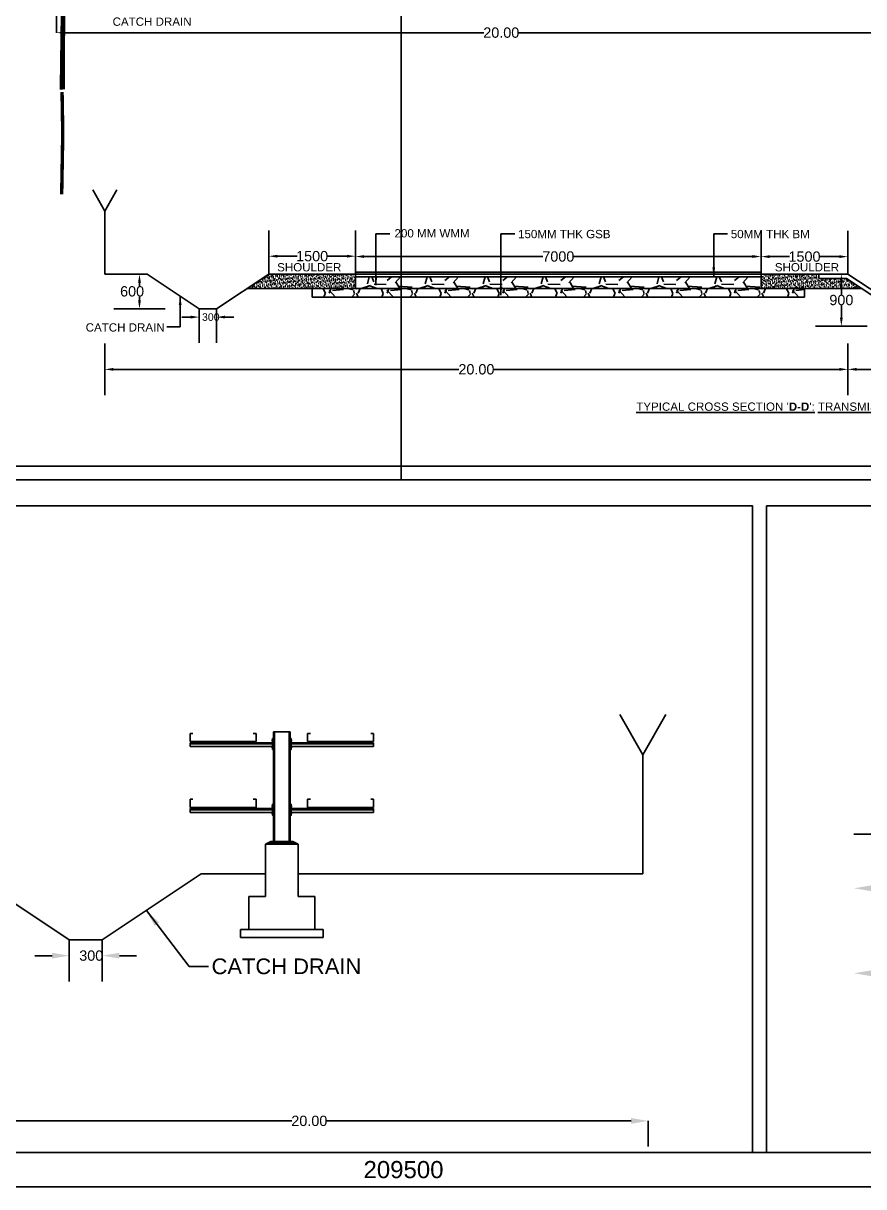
# Model space of a CAD drawing. Header units: metres. Extents: x 201400 to 215600, y 173235 to 1738400.
# Drawn here: x 208399 to 210847, y 1728400 to 1731791 of the extents above; entities that cross this region are included whole.
import ezdxf

# ---------------------------------------------------------------- set-up
doc = ezdxf.new("R2010")
doc.units = ezdxf.units.M
doc.header["$PDMODE"] = 1
doc.header["$PDSIZE"] = -10
doc.layers.add('BUND', color=7, linetype='Continuous', true_color=0x3dcfff)
for name, color, linetype in [('GRID LINES', 250, 'Continuous'), ('GRID TEXT', 244, 'Continuous'), ('name power lines', 1, 'Continuous'), ('Names', 1, 'Continuous'), ('SINGLE CELL CULVERT', 7, 'Continuous')]:
    doc.layers.add(name, color=color, linetype=linetype)
doc.styles.get("Standard").update_dxf_attribs({"font": 'arial.ttf', "height": 50})
doc.dimstyles.get("Standard").update_dxf_attribs({"dimtxt": 50, "dimasz": 0.18, "dimexe": 0.18, "dimexo": 0.0625, "dimgap": 0.09, "dimtad": 0, "dimtih": 1, "dimtoh": 1, "dimdec": 4, "dimzin": 0, "dimdsep": 46, "dimtxsty": 'Standard', "dimcen": 0.09, "dimadec": 0, "dimazin": 0, "dimtfac": 1, "dimtdec": 4, "dimtofl": 0, "dimtmove": 0, "dimatfit": 3, "dimfxl": 1, "dimtolj": 1, "dimtzin": 0, "dimarcsym": 0})
pattern_1 = [(37.5, (-132127.364, -603372.6767), (-0.270005281, 8.25884838), [0, -6.5151, 0, -7.286625, 0, -6.96515625]), (7.5, (-132127.364, -603372.677), (7.585705403, 12.09642357), [0, -3.514725, 0, -5.8721625, 0, -2.25028125]), (327.5, (-132132.636, -603372.677), (13.347996248, 0.024252491), [0, -2.143125, 0, -7.71525, 0, -10.0726875]), (317.5, (-132132.636, -603372.677), (12.885015135, 3.76193233), [0, -1.0715625, 0, -5.057775, 0, -5.7864375])]

# ---------------------------------------------------------------- blocks, each defined once
blk = doc.blocks.new('*D87')
at = {"layer": 'Defpoints', "color": 0, "linetype": 'Continuous', "ltscale": 50, "transparency": 16777216}
for p in [(210819.1, 1729427.5), (212581.6, 1729427.5), (210819.1, 1729022)]:
    blk.add_point(p, dxfattribs=at)
at = {"layer": 'name power lines', "color": 7, "linetype": 'Continuous', "lineweight": -2, "ltscale": 50, "transparency": 16777216}
blk.add_line((212531.6, 1729022), (210869.1, 1729022), dxfattribs=at)
at = {"layer": 'name power lines', "color": 7, "linetype": 'Continuous', "ltscale": 50, "transparency": 16777216}
for points in [[(210869.1, 1729030.4), (210869.1, 1729013.7), (210819.1, 1729022)], [(212531.6, 1729030.4), (212531.6, 1729013.7), (212581.6, 1729022)]]:
    blk.add_solid(points, dxfattribs=at)
at = {"layer": 'name power lines', "color": 0, "linetype": 'Continuous', "ltscale": 50, "transparency": 16777216, "insert": (211674.9, 1728957.7), "char_height": 50, "attachment_point": 5}
blk.add_mtext('\\A1;60000', dxfattribs=at)
blk = doc.blocks.new('*D88')
at = {"layer": 'Defpoints', "color": 0, "linetype": 'Continuous', "ltscale": 50, "transparency": 16777216}
for p in [(210819.1, 1729427.5), (212581.6, 1729427.5), (212581.6, 1729269.8)]:
    blk.add_point(p, dxfattribs=at)
at = {"layer": 'name power lines', "color": 7, "linetype": 'Continuous', "lineweight": -2, "ltscale": 50, "transparency": 16777216}
blk.add_line((210869.1, 1729269.8), (212531.6, 1729269.8), dxfattribs=at)
at = {"layer": 'name power lines', "color": 7, "linetype": 'Continuous', "ltscale": 50, "transparency": 16777216}
for points in [[(210869.1, 1729278.2), (210869.1, 1729261.5), (210819.1, 1729269.8)], [(212531.6, 1729278.2), (212531.6, 1729261.5), (212581.6, 1729269.8)]]:
    blk.add_solid(points, dxfattribs=at)
at = {"layer": 'name power lines', "color": 0, "linetype": 'Continuous', "ltscale": 50, "transparency": 16777216, "insert": (211676.2, 1729223.5), "char_height": 50, "attachment_point": 5}
blk.add_mtext('\\A1;35000', dxfattribs=at)
blk = doc.blocks.new('*D90')
at = {"layer": 'Defpoints', "color": 0, "linetype": 'Continuous', "ltscale": 50, "transparency": 16777216}
for p in [(210819.1, 1729427.5), (212581.6, 1729427.5), (210819.1, 1729022)]:
    blk.add_point(p, dxfattribs=at)
at = {"layer": 'name power lines', "color": 7, "linetype": 'Continuous', "lineweight": -2, "ltscale": 50, "transparency": 16777216}
blk.add_line((212531.6, 1729022), (210869.1, 1729022), dxfattribs=at)
at = {"layer": 'name power lines', "color": 7, "linetype": 'Continuous', "ltscale": 50, "transparency": 16777216}
for points in [[(210869.1, 1729030.4), (210869.1, 1729013.7), (210819.1, 1729022)], [(212531.6, 1729030.4), (212531.6, 1729013.7), (212581.6, 1729022)]]:
    blk.add_solid(points, dxfattribs=at)
at = {"layer": 'name power lines', "color": 0, "linetype": 'Continuous', "ltscale": 50, "transparency": 16777216, "insert": (211674.9, 1728957.7), "char_height": 50, "attachment_point": 5}
blk.add_mtext('\\A1;60000', dxfattribs=at)
blk = doc.blocks.new('*D91')
at = {"layer": 'Defpoints', "color": 0, "linetype": 'Continuous', "ltscale": 50, "transparency": 16777216}
for p in [(210819.1, 1729427.5), (212581.6, 1729427.5), (212581.6, 1729269.8)]:
    blk.add_point(p, dxfattribs=at)
at = {"layer": 'name power lines', "color": 7, "linetype": 'Continuous', "lineweight": -2, "ltscale": 50, "transparency": 16777216}
blk.add_line((210869.1, 1729269.8), (212531.6, 1729269.8), dxfattribs=at)
at = {"layer": 'name power lines', "color": 7, "linetype": 'Continuous', "ltscale": 50, "transparency": 16777216}
for points in [[(210869.1, 1729278.2), (210869.1, 1729261.5), (210819.1, 1729269.8)], [(212531.6, 1729278.2), (212531.6, 1729261.5), (212581.6, 1729269.8)]]:
    blk.add_solid(points, dxfattribs=at)
at = {"layer": 'name power lines', "color": 0, "linetype": 'Continuous', "ltscale": 50, "transparency": 16777216, "insert": (211676.2, 1729223.5), "char_height": 50, "attachment_point": 5}
blk.add_mtext('\\A1;35000', dxfattribs=at)
blk = doc.blocks.new('*D98')
at = {"layer": 'Defpoints', "color": 0, "linetype": 'Continuous', "ltscale": 50, "transparency": 16777216}
for p in [(208245, 1729311.5), (208203.3, 1729119.5), (208533, 1729119.5)]:
    blk.add_point(p, dxfattribs=at)
at = {"layer": 'name power lines', "color": 0, "linetype": 'Continuous', "lineweight": -2, "ltscale": 50, "transparency": 16777216}
for p, q in [((208245, 1729311.5), (208128.3, 1729311.5)), ((208278.3, 1729119.5), (208128.3, 1729119.5))]:
    blk.add_line(p, q, dxfattribs=at)
at = {"layer": 'name power lines', "color": 7, "linetype": 'Continuous', "lineweight": -2, "ltscale": 50, "transparency": 16777216}
for p, q in [((208203.3, 1729261.5), (208203.3, 1729230.9)), ((208203.3, 1729169.5), (208203.3, 1729200.1))]:
    blk.add_line(p, q, dxfattribs=at)
at = {"layer": 'name power lines', "color": 7, "linetype": 'Continuous', "ltscale": 50, "transparency": 16777216}
for points in [[(208194.9, 1729261.5), (208211.6, 1729261.5), (208203.3, 1729311.5)], [(208194.9, 1729169.5), (208211.6, 1729169.5), (208203.3, 1729119.5)]]:
    blk.add_solid(points, dxfattribs=at)
at = {"layer": 'name power lines', "color": 0, "linetype": 'Continuous', "ltscale": 50, "transparency": 16777216, "insert": (208203.3, 1729215.5), "char_height": 50, "attachment_point": 5}
blk.add_mtext('\\A1;{\\H0.6x;600}', dxfattribs=at)
blk = doc.blocks.new('*D99')
at = {"layer": 'Defpoints', "color": 0, "linetype": 'Continuous', "ltscale": 50, "transparency": 16777216}
for p in [(208533, 1729119.5), (208629, 1729119.5), (208629, 1729073.4)]:
    blk.add_point(p, dxfattribs=at)
at = {"layer": 'name power lines', "color": 0, "linetype": 'Continuous', "lineweight": -2, "ltscale": 50, "transparency": 16777216}
for p, q in [((208533, 1729119.5), (208533, 1728998.4)), ((208629, 1729119.5), (208629, 1728998.4))]:
    blk.add_line(p, q, dxfattribs=at)
at = {"layer": 'name power lines', "color": 7, "linetype": 'Continuous', "lineweight": -2, "ltscale": 50, "transparency": 16777216}
for p, q in [((208483, 1729073.4), (208433, 1729073.4)), ((208679, 1729073.4), (208729, 1729073.4))]:
    blk.add_line(p, q, dxfattribs=at)
at = {"layer": 'name power lines', "color": 7, "linetype": 'Continuous', "ltscale": 50, "transparency": 16777216}
for points in [[(208483, 1729081.7), (208483, 1729065.1), (208533, 1729073.4)], [(208679, 1729081.7), (208679, 1729065.1), (208629, 1729073.4)]]:
    blk.add_solid(points, dxfattribs=at)
at = {"layer": 'name power lines', "color": 0, "linetype": 'Continuous', "ltscale": 50, "transparency": 16777216, "insert": (208597, 1729073.4), "char_height": 50, "attachment_point": 5}
blk.add_mtext('\\A1;{\\H0.6x;300}', dxfattribs=at)
blk = doc.blocks.new('*D92')
at = {"layer": 'Defpoints', "color": 0, "linetype": 'Continuous', "ltscale": 50, "transparency": 16777216}
for p in [(208245, 1728592), (210219.7, 1728592), (210219.7, 1728591.8)]:
    blk.add_point(p, dxfattribs=at)
at = {"layer": 'name power lines', "color": 0, "linetype": 'Continuous', "lineweight": -2, "ltscale": 50, "transparency": 16777216}
for p, q in [((208245, 1728592), (208245, 1728516.8)), ((210219.7, 1728592), (210219.7, 1728516.8))]:
    blk.add_line(p, q, dxfattribs=at)
at = {"layer": 'name power lines', "color": 7, "linetype": 'Continuous', "lineweight": -2, "ltscale": 50, "transparency": 16777216}
for p, q in [((208295, 1728591.8), (209181.4, 1728591.8)), ((210169.7, 1728591.8), (209283.3, 1728591.8))]:
    blk.add_line(p, q, dxfattribs=at)
at = {"layer": 'name power lines', "color": 7, "linetype": 'Continuous', "ltscale": 50, "transparency": 16777216}
for points in [[(208295, 1728600.2), (208295, 1728583.5), (208245, 1728591.8)], [(210169.7, 1728600.2), (210169.7, 1728583.5), (210219.7, 1728591.8)]]:
    blk.add_solid(points, dxfattribs=at)
at = {"layer": 'name power lines', "color": 0, "linetype": 'Continuous', "ltscale": 50, "transparency": 16777216, "insert": (209232.3, 1728591.8), "char_height": 50, "attachment_point": 5}
blk.add_mtext('\\A1;{\\H0.6x;20.00}', dxfattribs=at)
blk = doc.blocks.new('*D122')
at = {"layer": 'Defpoints', "color": 0, "linetype": 'Continuous', "ltscale": 50, "transparency": 16777216}
for p in [(208759.6, 1731059.9), (208737.5, 1730958.7), (208911.4, 1730958.7)]:
    blk.add_point(p, dxfattribs=at)
at = {"layer": 'name power lines', "color": 0, "linetype": 'Continuous', "lineweight": -2, "ltscale": 50, "transparency": 16777216}
for p, q in [((208759.6, 1731059.9), (208662.5, 1731059.9)), ((208812.5, 1730958.7), (208662.5, 1730958.7))]:
    blk.add_line(p, q, dxfattribs=at)
at = {"layer": 'name power lines', "color": 7, "linetype": 'Continuous', "lineweight": -2, "ltscale": 50, "transparency": 16777216}
for p, q in [((208737.5, 1731034.9), (208737.5, 1731024.7)), ((208737.5, 1730983.7), (208737.5, 1730993.9))]:
    blk.add_line(p, q, dxfattribs=at)
at = {"layer": 'name power lines', "color": 7, "linetype": 'Continuous', "ltscale": 50, "transparency": 16777216}
for points in [[(208733.4, 1731034.9), (208741.7, 1731034.9), (208737.5, 1731059.9)], [(208733.4, 1730983.7), (208741.7, 1730983.7), (208737.5, 1730958.7)]]:
    blk.add_solid(points, dxfattribs=at)
at = {"layer": 'name power lines', "color": 0, "linetype": 'Continuous', "ltscale": 50, "transparency": 16777216, "insert": (208716, 1731009.3), "char_height": 50, "attachment_point": 5}
blk.add_mtext('\\A1;{\\H0.6x;600}', dxfattribs=at)
blk = doc.blocks.new('*D124')
at = {"layer": 'Defpoints', "color": 0, "linetype": 'Continuous', "ltscale": 50, "transparency": 16777216}
for p in [(208911.4, 1730958.7), (208962.1, 1730958.7), (208962.1, 1730934.4)]:
    blk.add_point(p, dxfattribs=at)
at = {"layer": 'name power lines', "color": 7, "linetype": 'Continuous', "lineweight": -2, "ltscale": 50, "transparency": 16777216}
for p, q in [((208886.4, 1730934.4), (208861.4, 1730934.4)), ((208987.1, 1730934.4), (209012.1, 1730934.4))]:
    blk.add_line(p, q, dxfattribs=at)
at = {"layer": 'name power lines', "color": 0, "linetype": 'Continuous', "lineweight": -2, "ltscale": 50, "transparency": 16777216}
for p, q in [((208911.4, 1730958.7), (208911.4, 1730859.4)), ((208962.1, 1730958.7), (208962.1, 1730859.4))]:
    blk.add_line(p, q, dxfattribs=at)
at = {"layer": 'name power lines', "color": 7, "linetype": 'Continuous', "ltscale": 50, "transparency": 16777216}
for points in [[(208886.4, 1730938.6), (208886.4, 1730930.2), (208911.4, 1730934.4)], [(208987.1, 1730938.6), (208987.1, 1730930.2), (208962.1, 1730934.4)]]:
    blk.add_solid(points, dxfattribs=at)
at = {"layer": 'name power lines', "color": 0, "linetype": 'Continuous', "ltscale": 50, "transparency": 16777216, "insert": (208945.2, 1730934.4), "char_height": 50, "attachment_point": 5}
blk.add_mtext('\\A1;{\\H0.44x;300}', dxfattribs=at)
blk = doc.blocks.new('*D125')
at = {"layer": 'Defpoints', "color": 0, "linetype": 'Continuous', "ltscale": 50, "transparency": 16777216}
for p in [(209367.1, 1731111.9), (209113.9, 1731059.9), (209367.1, 1731059.9)]:
    blk.add_point(p, dxfattribs=at)
at = {"layer": 'name power lines', "color": 0, "linetype": 'Continuous', "lineweight": -2, "ltscale": 50, "transparency": 16777216}
for p, q in [((209113.9, 1731059.9), (209113.9, 1731186.9)), ((209367.1, 1731059.9), (209367.1, 1731186.9))]:
    blk.add_line(p, q, dxfattribs=at)
at = {"layer": 'name power lines', "color": 7, "linetype": 'Continuous', "lineweight": -2, "ltscale": 50, "transparency": 16777216}
for p, q in [((209138.9, 1731111.9), (209197.1, 1731111.9)), ((209342.1, 1731111.9), (209283.9, 1731111.9))]:
    blk.add_line(p, q, dxfattribs=at)
at = {"layer": 'name power lines', "color": 7, "linetype": 'Continuous', "ltscale": 50, "transparency": 16777216}
for points in [[(209138.9, 1731116), (209138.9, 1731107.7), (209113.9, 1731111.9)], [(209342.1, 1731116), (209342.1, 1731107.7), (209367.1, 1731111.9)]]:
    blk.add_solid(points, dxfattribs=at)
at = {"layer": 'name power lines', "color": 0, "linetype": 'Continuous', "ltscale": 50, "transparency": 16777216, "insert": (209240.5, 1731111.9), "char_height": 50, "attachment_point": 5}
blk.add_mtext('\\A1;{\\H0.6x;1500}', dxfattribs=at)
blk = doc.blocks.new('*D126')
at = {"layer": 'Defpoints', "color": 0, "linetype": 'Continuous', "ltscale": 50, "transparency": 16777216}
for p in [(210548.3, 1731110.9), (209367.1, 1731065.4), (210548.3, 1731065.4)]:
    blk.add_point(p, dxfattribs=at)
at = {"layer": 'name power lines', "color": 0, "linetype": 'Continuous', "lineweight": -2, "ltscale": 50, "transparency": 16777216}
for p, q in [((209367.1, 1731065.4), (209367.1, 1731185.9)), ((210548.3, 1731065.4), (210548.3, 1731185.9))]:
    blk.add_line(p, q, dxfattribs=at)
at = {"layer": 'name power lines', "color": 7, "linetype": 'Continuous', "lineweight": -2, "ltscale": 50, "transparency": 16777216}
for p, q in [((209392.1, 1731110.9), (209913, 1731110.9)), ((210523.3, 1731110.9), (210002.4, 1731110.9))]:
    blk.add_line(p, q, dxfattribs=at)
at = {"layer": 'name power lines', "color": 7, "linetype": 'Continuous', "ltscale": 50, "transparency": 16777216}
for points in [[(209392.1, 1731115.1), (209392.1, 1731106.8), (209367.1, 1731110.9)], [(210523.3, 1731115.1), (210523.3, 1731106.8), (210548.3, 1731110.9)]]:
    blk.add_solid(points, dxfattribs=at)
at = {"layer": 'name power lines', "color": 0, "linetype": 'Continuous', "ltscale": 50, "transparency": 16777216, "insert": (209957.7, 1731110.9), "char_height": 50, "attachment_point": 5}
blk.add_mtext('\\A1;{\\H0.6x;7000}', dxfattribs=at)
blk = doc.blocks.new('*D127')
at = {"layer": 'Defpoints', "color": 0, "linetype": 'Continuous', "ltscale": 50, "transparency": 16777216}
for p in [(210801.4, 1731110.6), (210548.3, 1731065.4), (210801.4, 1731059.9)]:
    blk.add_point(p, dxfattribs=at)
at = {"layer": 'name power lines', "color": 0, "linetype": 'Continuous', "lineweight": -2, "ltscale": 50, "transparency": 16777216}
for p, q in [((210548.3, 1731065.4), (210548.3, 1731185.6)), ((210801.4, 1731059.9), (210801.4, 1731185.6))]:
    blk.add_line(p, q, dxfattribs=at)
at = {"layer": 'name power lines', "color": 7, "linetype": 'Continuous', "lineweight": -2, "ltscale": 50, "transparency": 16777216}
for p, q in [((210573.3, 1731110.6), (210631.4, 1731110.6)), ((210776.4, 1731110.6), (210718.3, 1731110.6))]:
    blk.add_line(p, q, dxfattribs=at)
at = {"layer": 'name power lines', "color": 7, "linetype": 'Continuous', "ltscale": 50, "transparency": 16777216}
for points in [[(210573.3, 1731114.8), (210573.3, 1731106.5), (210548.3, 1731110.6)], [(210776.4, 1731114.8), (210776.4, 1731106.5), (210801.4, 1731110.6)]]:
    blk.add_solid(points, dxfattribs=at)
at = {"layer": 'name power lines', "color": 0, "linetype": 'Continuous', "ltscale": 50, "transparency": 16777216, "insert": (210674.9, 1731110.6), "char_height": 50, "attachment_point": 5}
blk.add_mtext('\\A1;{\\H0.6x;1500}', dxfattribs=at)
blk = doc.blocks.new('*D129')
at = {"layer": 'Defpoints', "color": 0, "linetype": 'Continuous', "ltscale": 50, "transparency": 16777216}
for p in [(210801.4, 1731059.9), (210782.3, 1730908.1), (211029.3, 1730908.1)]:
    blk.add_point(p, dxfattribs=at)
at = {"layer": 'name power lines', "color": 0, "linetype": 'Continuous', "lineweight": -2, "ltscale": 50, "transparency": 16777216}
for p, q in [((210801.4, 1731059.9), (210707.3, 1731059.9)), ((210857.3, 1730908.1), (210707.3, 1730908.1))]:
    blk.add_line(p, q, dxfattribs=at)
at = {"layer": 'name power lines', "color": 7, "linetype": 'Continuous', "lineweight": -2, "ltscale": 50, "transparency": 16777216}
for p, q in [((210782.3, 1731034.9), (210782.3, 1730999.4)), ((210782.3, 1730933.1), (210782.3, 1730968.6))]:
    blk.add_line(p, q, dxfattribs=at)
at = {"layer": 'name power lines', "color": 7, "linetype": 'Continuous', "ltscale": 50, "transparency": 16777216}
for points in [[(210778.1, 1731034.9), (210786.5, 1731034.9), (210782.3, 1731059.9)], [(210778.1, 1730933.1), (210786.5, 1730933.1), (210782.3, 1730908.1)]]:
    blk.add_solid(points, dxfattribs=at)
at = {"layer": 'name power lines', "color": 0, "linetype": 'Continuous', "ltscale": 50, "transparency": 16777216, "insert": (210782.3, 1730984), "char_height": 50, "attachment_point": 5}
blk.add_mtext('\\A1;{\\H0.6x;900}', dxfattribs=at)
blk = doc.blocks.new('*D138')
at = {"layer": 'Defpoints', "color": 0, "linetype": 'Continuous', "ltscale": 50, "transparency": 16777216}
for p in [(208636.7, 1731059.9), (210801.4, 1731059.9), (210801.4, 1730782.1)]:
    blk.add_point(p, dxfattribs=at)
at = {"layer": 'name power lines', "color": 0, "linetype": 'Continuous', "lineweight": -2, "ltscale": 50, "transparency": 16777216}
for p, q in [((208636.7, 1730857.1), (208636.7, 1730707.1)), ((210801.4, 1730857.1), (210801.4, 1730707.1))]:
    blk.add_line(p, q, dxfattribs=at)
at = {"layer": 'name power lines', "color": 7, "linetype": 'Continuous', "lineweight": -2, "ltscale": 50, "transparency": 16777216}
for p, q in [((208661.7, 1730782.1), (209668.2, 1730782.1)), ((210776.4, 1730782.1), (209770, 1730782.1))]:
    blk.add_line(p, q, dxfattribs=at)
at = {"layer": 'name power lines', "color": 7, "linetype": 'Continuous', "ltscale": 50, "transparency": 16777216}
for points in [[(208661.7, 1730786.3), (208661.7, 1730778), (208636.7, 1730782.1)], [(210776.4, 1730786.3), (210776.4, 1730778), (210801.4, 1730782.1)]]:
    blk.add_solid(points, dxfattribs=at)
at = {"layer": 'name power lines', "color": 0, "linetype": 'Continuous', "ltscale": 50, "transparency": 16777216, "insert": (209719.1, 1730782.1), "char_height": 50, "attachment_point": 5}
blk.add_mtext('\\A1;{\\H0.6x;20.00}', dxfattribs=at)
blk = doc.blocks.new('*D103')
at = {"layer": 'Defpoints', "color": 0, "linetype": 'Continuous', "ltscale": 50, "transparency": 16777216}
for p in [(210801.4, 1730782.1), (212455.3, 1730782.1), (212455.3, 1730782.1)]:
    blk.add_point(p, dxfattribs=at)
at = {"layer": 'name power lines', "color": 0, "linetype": 'Continuous', "lineweight": -2, "ltscale": 50, "transparency": 16777216}
for p, q in [((210801.4, 1730782.1), (210801.4, 1730857.1)), ((212455.3, 1730782.1), (212455.3, 1730857.1))]:
    blk.add_line(p, q, dxfattribs=at)
at = {"layer": 'name power lines', "color": 7, "linetype": 'Continuous', "lineweight": -2, "ltscale": 50, "transparency": 16777216}
for p, q in [((210826.4, 1730782.1), (211577.7, 1730782.1)), ((212430.3, 1730782.1), (211679, 1730782.1))]:
    blk.add_line(p, q, dxfattribs=at)
at = {"layer": 'name power lines', "color": 7, "linetype": 'Continuous', "ltscale": 50, "transparency": 16777216}
for points in [[(210826.4, 1730786.3), (210826.4, 1730778), (210801.4, 1730782.1)], [(212430.3, 1730786.3), (212430.3, 1730778), (212455.3, 1730782.1)]]:
    blk.add_solid(points, dxfattribs=at)
at = {"layer": 'name power lines', "color": 0, "linetype": 'Continuous', "ltscale": 50, "transparency": 16777216, "insert": (211628.4, 1730782.1), "char_height": 50, "attachment_point": 5}
blk.add_mtext('\\A1;{\\H0.6x;30.00}', dxfattribs=at)
blk = doc.blocks.new('*D105')
at = {"layer": 'Defpoints', "color": 0, "linetype": 'Continuous', "ltscale": 50, "transparency": 16777216}
for p in [(208495.7, 1731763.3), (208495.7, 1731763.3), (211087.4, 1731763.3)]:
    blk.add_point(p, dxfattribs=at)
at = {"layer": 'name power lines', "color": 0, "linetype": 'Continuous', "lineweight": -2, "ltscale": 50, "transparency": 16777216}
for p, q in [((208495.7, 1731763.3), (208495.7, 1731838.3)), ((211087.4, 1731763.3), (211087.4, 1731838.3))]:
    blk.add_line(p, q, dxfattribs=at)
at = {"layer": 'name power lines', "color": 7, "linetype": 'Continuous', "lineweight": -2, "ltscale": 50, "transparency": 16777216}
for p, q in [((208520.7, 1731763.3), (209740.6, 1731763.3)), ((211062.4, 1731763.3), (209842.5, 1731763.3))]:
    blk.add_line(p, q, dxfattribs=at)
at = {"layer": 'name power lines', "color": 7, "linetype": 'Continuous', "ltscale": 50, "transparency": 16777216}
for points in [[(208520.7, 1731767.5), (208520.7, 1731759.2), (208495.7, 1731763.3)], [(211062.4, 1731767.5), (211062.4, 1731759.2), (211087.4, 1731763.3)]]:
    blk.add_solid(points, dxfattribs=at)
at = {"layer": 'name power lines', "color": 0, "linetype": 'Continuous', "ltscale": 50, "transparency": 16777216, "insert": (209791.5, 1731763.3), "char_height": 50, "attachment_point": 5}
blk.add_mtext('\\A1;{\\H0.6x;20.00}', dxfattribs=at)

msp = doc.modelspace()

# ---------------------------------------------------------------- hatches: boundary and pattern name
h = msp.add_hatch()
h.set_pattern_fill('AR-SAND', color=17, scale=0.16875)
h.set_pattern_definition(pattern_1)
h.paths.add_polyline_path([(209367.1, 1731051.5), (209367.1, 1731059.9), (209113.9, 1731059.9), (209050.7, 1731017.8), (209367.1, 1731017.8)])
h = msp.add_hatch()
h.set_pattern_fill('AR-SAND', color=17, scale=0.16875)
h.set_pattern_definition(pattern_1)
h.paths.add_polyline_path([(210797.6, 1731047.3), (210717.1, 1731047.3), (210717.1, 1731059.9), (210548.3, 1731059.9), (210548.3, 1731049.1), (210548.3, 1731017.8), (210841.9, 1731017.8)])
at = {"layer": 'name power lines', "linetype": 'Continuous', "ltscale": 190}
h = msp.add_hatch(dxfattribs=at)
h.set_pattern_fill('ANSI31', color=0, scale=0.482143, style=0)
h.set_pattern_definition([(45, (111196.637854, 897197.080097), (-0.0426158104733, 0.0426158104733), [])])
h.paths.add_polyline_path([(209367.1, 1731065.4), (209367.1, 1731059.9), (210548.3, 1731059.9), (210548.3, 1731065.4)])
h = msp.add_hatch(dxfattribs=at)
h.set_pattern_fill('GRAVEL', color=0, scale=168.75, style=0)
h.set_pattern_definition([(228.0128, (111318.138, 897368.241), (-1349.99970168, -1518.7502264), [22.70295, -2247.5961]), (184.9697, (111302.95, 897351.366), (2025.000177444, 168.74853306), [38.958975, -3856.937344]), (132.5104, (111264.138, 897347.991), (1687.49843372, -1856.25146372), [27.470475, -2719.5804]), (267.2737, (111198.325, 897305.803), (168.74932799, 3375.00004978), [35.477662, -3512.287912]), (292.8337, (111196.638, 897270.366), (-843.75167154, 2024.99939449), [34.788656, -3444.081694]), (357.2737, (111210.138, 897238.303), (-3375.00004978, 168.74932799), [35.477662, -3512.287912]), (37.6942, (111245.5754, 897236.616), (-2193.751239573, -1687.49838087), [46.917394, -4644.81827]), (72.2553, (111282.7004, 897265.303), (1181.251816207, 3712.49936402), [44.29485, -4385.19167]), (121.4296, (111296.2, 897307.491), (-1350.00138952, 2193.74916241), [35.597813, -3524.18732]), (175.2364, (111277.638, 897337.866), (1856.2501597, -168.74857114), [40.6404, -1991.378756]), (222.3974, (111237.138, 897341.241), (-2025.001240494, -1856.24866384), [52.55685, -5203.13203]), (138.8141, (111365.388, 897304.116), (-1181.25049727, 1012.49954663), [17.938294, -1775.898675]), (171.4692, (111351.888, 897315.928), (2193.74971056, -337.50133482), [34.127494, -3378.62998]), (225, (111318.14, 897320.99), (-2e-14, -168.750052), [23.864794, -214.78365]), (203.1986, (111306.325, 897341.24), (843.74995455, 337.50022364), [12.851662, -1272.31003]), (291.8014, (111294.513, 897336.178), (-168.7499849, 506.2500461), [18.17488, -890.571712]), (30.9638, (111301.263, 897319.303), (506.2496663, 337.5004191), [29.51927, -954.45388]), (161.5651, (111326.575, 897334.49), (337.5000733, -168.7497305), [21.345356, -512.289056]), (16.3895, (111196.638, 897336.178), (1687.50037098, 506.24876978), [29.9025, -2960.355094]), (70.3462, (111225.325, 897344.616), (-674.999198, -1856.25036038), [25.086544, -2483.5626]), (293.1986, (111326.575, 897368.24), (-337.50022364, 843.74995455), [25.703156, -1259.458537]), (343.6105, (111336.7, 897344.616), (-1687.50037098, 506.24876978), [29.9025, -2960.355094]), (339.444, (111196.638, 897231.553), (-843.75031127, 337.4993244), [28.836, -1412.964675]), (294.7751, (111223.638, 897221.428), (-843.74868194, 1856.25057744), [24.161287, -2391.971006]), (66.8014, (111328.263, 897199.49), (337.50022364, 843.74995455), [25.703156, -1259.458537]), (17.354, (111338.388, 897223.116), (-2193.75034072, -674.99907226), [28.28773, -2800.4778]), (69.444, (111245.575, 897199.49), (-337.4993244, -843.75031127), [14.418, -1427.382675]), (101.3099, (111318.138, 897199.49), (-168.7496004, 675.000127), [8.604562, -851.854894]), (165.9638, (111316.45, 897207.93), (506.2500921, -168.7496722), [34.788656, -660.985312]), (186.009, (111282.7, 897216.366), (1687.49995797, 168.749884825), [32.239688, -3191.724506]), (303.6901, (111301.263, 897304.116), (-168.7502252, 337.4999254), [24.337463, -584.09927]), (353.1572, (111314.763, 897283.866), (2868.749892925, -337.50134965), [42.490238, -4206.526256]), (60.9454, (111356.95, 897278.803), (-675.0000046, -1181.2500649), [17.373825, -1720.013737]), (90, (111365.39, 897293.99), (-168.75, 168.75), [10.125, -158.625]), (120.2564, (111279.325, 897221.428), (674.99913715, -1181.25041443), [23.443425, -2320.9065]), (48.0128, (111267.513, 897241.678), (1349.99970168, 1518.7502264), [45.4059, -2224.89315]), (0, (111297.89, 897275.43), (168.75, 168.75), [43.875, -124.875]), (325.3048, (111341.763, 897275.428), (-1687.4990312, 1181.25145287), [26.681738, -2641.489988]), (254.0546, (111363.7, 897260.24), (-168.7499813, -675.0000214), [24.570338, -1203.948225]), (207.646, (111356.95, 897236.616), (-3206.24929246, -1687.5013016), [40.00472, -3960.473737]), (175.4261, (111321.513, 897218.053), (-2193.750094215, 168.749122696), [42.32233, -4189.906237])])
h.paths.add_polyline_path([(209367.1, 1731017.8), (210548.3, 1731017.8), (210548.3, 1731051.5), (209367.1, 1731051.5)])
h = msp.add_hatch(dxfattribs=at)
h.set_pattern_fill('GRAVEL', color=0, scale=168.75, style=0)
h.set_pattern_definition([(228.0128, (111318.138, 897377.884), (-1349.99970168, -1518.7502264), [22.70295, -2247.5961]), (184.9697, (111302.95, 897361.009), (2025.000177444, 168.74853306), [38.958975, -3856.937344]), (132.5104, (111264.138, 897357.634), (1687.49843372, -1856.25146372), [27.470475, -2719.5804]), (267.2737, (111198.325, 897315.446), (168.74932799, 3375.00004978), [35.477662, -3512.287912]), (292.8337, (111196.638, 897280.009), (-843.75167154, 2024.99939449), [34.788656, -3444.081694]), (357.2737, (111210.138, 897247.946), (-3375.00004978, 168.74932799), [35.477662, -3512.287912]), (37.6942, (111245.5754, 897246.2587), (-2193.751239573, -1687.49838087), [46.917394, -4644.81827]), (72.2553, (111282.7004, 897274.946), (1181.251816207, 3712.49936402), [44.29485, -4385.19167]), (121.4296, (111296.2, 897317.134), (-1350.00138952, 2193.74916241), [35.597813, -3524.18732]), (175.2364, (111277.638, 897347.509), (1856.2501597, -168.74857114), [40.6404, -1991.378756]), (222.3974, (111237.138, 897350.8837), (-2025.001240494, -1856.24866384), [52.55685, -5203.13203]), (138.8141, (111365.388, 897313.759), (-1181.25049727, 1012.49954663), [17.938294, -1775.898675]), (171.4692, (111351.888, 897325.571), (2193.74971056, -337.50133482), [34.127494, -3378.62998]), (225, (111318.14, 897330.63), (-2e-14, -168.750052), [23.864794, -214.78365]), (203.1986, (111306.325, 897350.884), (843.74995455, 337.50022364), [12.851662, -1272.31003]), (291.8014, (111294.513, 897345.82), (-168.7499849, 506.2500461), [18.17488, -890.571712]), (30.9638, (111301.263, 897328.946), (506.2496663, 337.5004191), [29.51927, -954.45388]), (161.5651, (111326.575, 897344.134), (337.5000733, -168.7497305), [21.345356, -512.289056]), (16.3895, (111196.638, 897345.821), (1687.50037098, 506.24876978), [29.9025, -2960.355094]), (70.3462, (111225.325, 897354.259), (-674.999198, -1856.25036038), [25.086544, -2483.5626]), (293.1986, (111326.575, 897377.884), (-337.50022364, 843.74995455), [25.703156, -1259.458537]), (343.6105, (111336.7, 897354.259), (-1687.50037098, 506.24876978), [29.9025, -2960.355094]), (339.444, (111196.638, 897241.196), (-843.75031127, 337.4993244), [28.836, -1412.964675]), (294.7751, (111223.638, 897231.071), (-843.74868194, 1856.25057744), [24.161287, -2391.971006]), (66.8014, (111328.263, 897209.134), (337.50022364, 843.74995455), [25.703156, -1259.458537]), (17.354, (111338.388, 897232.759), (-2193.75034072, -674.99907226), [28.28773, -2800.4778]), (69.444, (111245.575, 897209.134), (-337.4993244, -843.75031127), [14.418, -1427.382675]), (101.3099, (111318.138, 897209.134), (-168.7496004, 675.000127), [8.604562, -851.854894]), (165.9638, (111316.45, 897217.57), (506.2500921, -168.7496722), [34.788656, -660.985312]), (186.009, (111282.7, 897226.009), (1687.49995797, 168.749884825), [32.239688, -3191.724506]), (303.6901, (111301.263, 897313.76), (-168.7502252, 337.4999254), [24.337463, -584.09927]), (353.1572, (111314.763, 897293.509), (2868.749892925, -337.50134965), [42.490238, -4206.526256]), (60.9454, (111356.95, 897288.446), (-675.0000046, -1181.2500649), [17.373825, -1720.013737]), (90, (111365.39, 897303.63), (-168.75, 168.75), [10.125, -158.625]), (120.2564, (111279.325, 897231.071), (674.99913715, -1181.25041443), [23.443425, -2320.9065]), (48.0128, (111267.513, 897251.321), (1349.99970168, 1518.7502264), [45.4059, -2224.89315]), (0, (111297.89, 897285.07), (168.75, 168.75), [43.875, -124.875]), (325.3048, (111341.763, 897285.071), (-1687.4990312, 1181.25145287), [26.681738, -2641.489988]), (254.0546, (111363.7, 897269.884), (-168.7499813, -675.0000214), [24.570338, -1203.948225]), (207.646, (111356.95, 897246.259), (-3206.24929246, -1687.5013016), [40.00472, -3960.473737]), (175.4261, (111321.513, 897227.696), (-2193.750094215, 168.749122696), [42.32233, -4189.906237])])
h.paths.add_polyline_path([(209240.5, 1730992.4), (210674.9, 1730992.4), (210674.9, 1731017.8), (209240.5, 1731017.8)])

# ---------------------------------------------------------------- linework, layer by layer
at = {"color": 0}
for p, q in [((208601.4, 1731304.9), (208636.7, 1731242.9)), ((208672, 1731304.9), (208636.7, 1731242.9)), ((208636.7, 1731242.9), (208636.7, 1731059.9)), ((208683, 1731059.9), (208636.7, 1731059.9))]:
    msp.add_line(p, q, dxfattribs=at)
at = {"color": 0, "linetype": 'Continuous', "ltscale": 50}
msp.add_line((208636.7, 1731059.9), (208759.6, 1731059.9), dxfattribs=at)
at = {"color": 0, "linetype": 'Continuous', "ltscale": 190}
for p, q in [((210548.3, 1731049.1), (210548.3, 1731059.9)), ((210801.4, 1731059.9), (210717.1, 1731059.9)), ((210717.1, 1731059.9), (210717.1, 1731047.3)), ((210797.6, 1731047.3), (210717.1, 1731047.3)), ((211025.4, 1730895.4), (210797.6, 1731047.3)), ((211029.3, 1730908.1), (210801.4, 1731059.9))]:
    msp.add_line(p, q, dxfattribs=at)
at = {"color": 7}
for p, q in [((210136.7, 1729775.9), (210203.7, 1729658.4)), ((210270.6, 1729775.9), (210203.7, 1729658.4)), ((210203.7, 1729658.4), (210203.7, 1729311.5)), ((208917, 1729311.5), (209104.3, 1729311.5)), ((209056.3, 1729149.9), (209056.3, 1729245.9)), ((209104.3, 1729245.9), (209056.3, 1729245.9)), ((209248.3, 1729245.9), (209200.3, 1729245.9)), ((209248.3, 1729149.9), (209248.3, 1729245.9))]:
    msp.add_line(p, q, dxfattribs=at)
at = {"color": 7, "linetype": 'Continuous', "ltscale": 50}
for p, q in [((208885.1, 1729721.1), (208893.1, 1729721.1)), ((208885.1, 1729697.1), (208885.1, 1729721.1)), ((209077.1, 1729721.1), (209069.1, 1729721.1)), ((209077.1, 1729697.1), (209077.1, 1729721.1)), ((209128.3, 1729404.3), (209128.3, 1729725.9)), ((209128.3, 1729725.9), (209176.3, 1729725.9)), ((209128.3, 1729725.9), (209176.3, 1729725.9)), ((209128.3, 1729404.3), (209128.3, 1729725.9)), ((209131.2, 1729404.3), (209131.2, 1729725.9)), ((209173.4, 1729725.9), (209173.4, 1729404.3)), ((209176.3, 1729404.3), (209176.3, 1729725.9)), ((209176.3, 1729725.9), (209176.3, 1729404.3)), ((209227.5, 1729697.1), (209227.5, 1729721.1)), ((209227.5, 1729721.1), (209235.5, 1729721.1)), ((209419.5, 1729721.1), (209411.5, 1729721.1)), ((209419.5, 1729697.1), (209419.5, 1729721.1)), ((209077.1, 1729697.1), (208885.1, 1729697.1)), ((209125.1, 1729693.9), (208885.1, 1729693.9)), ((208885.1, 1729693.9), (208885.1, 1729682.7)), ((209125.1, 1729690.7), (208885.1, 1729690.7)), ((209125.1, 1729682.7), (208885.1, 1729682.7)), ((209125.1, 1729701), (209128.3, 1729701)), ((209125.1, 1729699.6), (209128.3, 1729699.6)), ((209125.1, 1729681.9), (209128.3, 1729681.9)), ((209125.1, 1729680.5), (209128.3, 1729680.5)), ((209179.5, 1729701), (209176.3, 1729701)), ((209179.5, 1729699.6), (209176.3, 1729699.6)), ((209179.5, 1729681.9), (209176.3, 1729681.9)), ((209179.5, 1729680.5), (209176.3, 1729680.5)), ((209179.5, 1729693.9), (209419.5, 1729693.9)), ((209179.5, 1729690.7), (209419.5, 1729690.7)), ((209179.5, 1729682.7), (209419.5, 1729682.7)), ((209227.5, 1729697.1), (209419.5, 1729697.1)), ((209419.5, 1729693.9), (209419.5, 1729682.7)), ((208885.1, 1729529.1), (208893.1, 1729529.1)), ((208885.1, 1729505.1), (208885.1, 1729529.1)), ((209077.1, 1729529.1), (209069.1, 1729529.1)), ((209077.1, 1729505.1), (209077.1, 1729529.1)), ((209227.5, 1729505.1), (209227.5, 1729529.1)), ((209227.5, 1729529.1), (209235.5, 1729529.1)), ((209419.5, 1729529.1), (209411.5, 1729529.1)), ((209419.5, 1729505.1), (209419.5, 1729529.1)), ((209077.1, 1729505.1), (208885.1, 1729505.1)), ((208885.1, 1729501.9), (208885.1, 1729490.7)), ((209125.1, 1729501.9), (208885.1, 1729501.9)), ((209125.1, 1729498.7), (208885.1, 1729498.7)), ((209125.1, 1729490.7), (208885.1, 1729490.7)), ((209125.1, 1729509), (209128.3, 1729509)), ((209125.1, 1729507.6), (209128.3, 1729507.6)), ((209125.1, 1729489.9), (209128.3, 1729489.9)), ((209125.1, 1729488.5), (209128.3, 1729488.5)), ((209179.5, 1729509), (209176.3, 1729509)), ((209179.5, 1729507.6), (209176.3, 1729507.6)), ((209179.5, 1729489.9), (209176.3, 1729489.9)), ((209179.5, 1729488.5), (209176.3, 1729488.5)), ((209179.5, 1729501.9), (209419.5, 1729501.9)), ((209179.5, 1729498.7), (209419.5, 1729498.7)), ((209179.5, 1729490.7), (209419.5, 1729490.7)), ((209227.5, 1729505.1), (209419.5, 1729505.1)), ((209419.5, 1729501.9), (209419.5, 1729490.7)), ((209104.3, 1729397.9), (209120.3, 1729405.9)), ((209104.3, 1729245.9), (209104.3, 1729397.9)), ((209104.3, 1729397.9), (209200.3, 1729397.9)), ((209111.1, 1729399.5), (209120.7, 1729404.3)), ((209111.1, 1729399.5), (209193.5, 1729399.5)), ((209184.3, 1729405.9), (209120.3, 1729405.9)), ((209183.9, 1729404.3), (209120.7, 1729404.3)), ((209176.3, 1729404.3), (209128.3, 1729404.3)), ((209193.5, 1729399.5), (209183.9, 1729404.3)), ((209200.3, 1729397.9), (209184.3, 1729405.9)), ((209200.3, 1729245.9), (209200.3, 1729397.9)), ((209032.3, 1729149.9), (209272.3, 1729149.9)), ((209032.3, 1729125.9), (209032.3, 1729149.9)), ((209272.3, 1729149.9), (209272.3, 1729125.9)), ((209032.3, 1729125.9), (209272.3, 1729125.9))]:
    msp.add_line(p, q, dxfattribs=at)
msp.add_lwpolyline([(210564.5, 1730384.2), (212886.2, 1730384.2), (212886.2, 1728500), (210564.5, 1728500)], close=True)
msp.add_lwpolyline([(210564.5, 1730384.2), (212886.2, 1730384.2), (212886.2, 1728500), (210564.5, 1728500)], close=True)
for points in [[(209125.1, 1729698.7), (209124, 1729698.7), (209124, 1729701.8), (209125.1, 1729701.8)], [(209125.1, 1729682.7), (209124, 1729682.7), (209124, 1729679.7), (209125.1, 1729679.7)], [(209125.1, 1729706.7), (209128.3, 1729706.7), (209128.3, 1729674.7), (209125.1, 1729674.7)], [(209179.5, 1729706.7), (209176.3, 1729706.7), (209176.3, 1729674.7), (209179.5, 1729674.7)], [(209179.5, 1729698.7), (209180.7, 1729698.7), (209180.7, 1729701.8), (209179.5, 1729701.8)], [(209179.5, 1729682.7), (209180.7, 1729682.7), (209180.7, 1729679.7), (209179.5, 1729679.7)], [(209125.1, 1729506.7), (209124, 1729506.7), (209124, 1729509.8), (209125.1, 1729509.8)], [(209125.1, 1729514.7), (209128.3, 1729514.7), (209128.3, 1729482.7), (209125.1, 1729482.7)], [(209179.5, 1729514.7), (209176.3, 1729514.7), (209176.3, 1729482.7), (209179.5, 1729482.7)], [(209179.5, 1729506.7), (209180.7, 1729506.7), (209180.7, 1729509.8), (209179.5, 1729509.8)], [(209125.1, 1729490.7), (209124, 1729490.7), (209124, 1729487.7), (209125.1, 1729487.7)], [(209179.5, 1729490.7), (209180.7, 1729490.7), (209180.7, 1729487.7), (209179.5, 1729487.7)]]:
    msp.add_lwpolyline(points, close=True, dxfattribs=at)
at = {"layer": 'BUND', "const_width": 10}
for points, elevation in [([(208509.9, 1731597), (208515, 1731970), (208520.1, 1732379), (208524, 1732446), (208527, 1732642)], 291.9), ([(208509.9, 1731597), (208515, 1731970), (208520.1, 1732379), (208524, 1732446), (208527, 1732642)], 291.9), ([(208533, 1732641), (208529, 1732445), (208526, 1732380), (208519, 1731971), (208516, 1731751), (208516, 1731742), (208516, 1731598)], 292.4), ([(208533, 1732641), (208529, 1732445), (208526, 1732380), (208519, 1731971), (208516, 1731751), (208516, 1731742), (208516, 1731598)], 292.4), ([(208509.9, 1731597), (208515, 1731970), (208520.1, 1732379), (208524, 1732446), (208527, 1732557.5)], 291.9), ([(208533, 1732558), (208529, 1732445), (208526, 1732380), (208519, 1731971), (208516, 1731751), (208516, 1731742), (208516, 1731598)], 292.4), ([(208512, 1731590), (208514, 1731469), (208510.9, 1731292.5)], 292.4), ([(208512, 1731590), (208514, 1731469), (208510.9, 1731292.5)], 292.4)]:
    msp.add_lwpolyline(points, dxfattribs=dict(at, elevation=elevation))
at = {"layer": 'GRID LINES', "color": 9, "linetype": 'Continuous'}
for p, q in [((209500, 1738300), (209500, 1730460)), ((209500, 1738300), (209500, 1730460)), ((212933.1, 1730460), (201500, 1730460)), ((212933.1, 1730460), (201500, 1730460))]:
    msp.add_line(p, q, dxfattribs=at)
at = {"layer": 'GRID LINES', "linetype": 'Continuous'}
msp.add_line((201500, 1730500), (214800, 1730500), dxfattribs=at)
msp.add_line((201500, 1730500), (214800, 1730500), dxfattribs=at)
at = {"layer": 'GRID LINES', "color": 9, "linetype": 'Continuous'}
for points in [[(201400, 1738400), (215600, 1738400), (215600, 1728400), (201400, 1728400)], [(201500, 1738300), (215500, 1738300), (215500, 1728500), (201500, 1728500)], [(201500, 1738300), (215500, 1738300), (215500, 1728500), (201500, 1728500)], [(201540, 1728500), (210523.8, 1728500), (210523.8, 1730384.2), (201540, 1730384.2)], [(201540, 1728500), (210523.8, 1728500), (210523.8, 1730384.2), (201540, 1730384.2)]]:
    msp.add_lwpolyline(points, close=True, dxfattribs=at)
at = {"layer": 'name power lines', "color": 0, "linetype": 'Continuous', "ltscale": 50}
for p, q in [((208911.4, 1730958.7), (208759.6, 1731059.9)), ((208962.1, 1730958.7), (209113.9, 1731059.9)), ((209113.9, 1731059.9), (209367.1, 1731059.9)), ((209113.9, 1731059.9), (209128.3, 1731059.9)), ((209229.6, 1731059.9), (209188.7, 1731059.9)), ((210548.3, 1731059.9), (209367.1, 1731059.9)), ((210801.4, 1731059.9), (210548.3, 1731059.9)), ((208911.4, 1730958.7), (208962.1, 1730958.7))]:
    msp.add_line(p, q, dxfattribs=at)
at = {"layer": 'name power lines', "color": 0, "linetype": 'Continuous', "ltscale": 190}
for p, q in [((209367.1, 1731065.4), (210548.3, 1731065.4)), ((209367.1, 1731065.4), (210548.3, 1731065.4)), ((209367.1, 1731059.9), (209367.1, 1731065.4)), ((209367.1, 1731062.3), (209367.1, 1731017.8)), ((210548.3, 1731059.9), (209367.1, 1731059.9)), ((210548.3, 1731051.5), (209367.1, 1731051.5)), ((209367.1, 1731051.5), (209367.1, 1731017.8)), ((210548.3, 1731065.4), (210548.3, 1731059.9)), ((210548.3, 1731017.8), (210548.3, 1731051.5)), ((209050.7, 1731017.8), (210841.9, 1731017.8)), ((210674.9, 1731017.8), (209240.5, 1731017.8)), ((209240.5, 1731017.8), (209240.5, 1730992.4)), ((209367.1, 1731017.8), (210548.3, 1731017.8)), ((210674.9, 1730992.4), (210674.9, 1731017.8)), ((209240.5, 1730992.4), (210674.9, 1730992.4)), ((210819.1, 1729427.5), (212581.6, 1729427.5)), ((210819.1, 1729427.5), (212581.6, 1729427.5))]:
    msp.add_line(p, q, dxfattribs=at)
at = {"layer": 'name power lines', "color": 7, "linetype": 'Continuous', "ltscale": 50}
for p, q in [((208533, 1729119.5), (208245, 1729311.5)), ((208629, 1729119.5), (208917, 1729311.5)), ((209200.3, 1729311.5), (210203.7, 1729311.5)), ((208533, 1729119.5), (208629, 1729119.5))]:
    msp.add_line(p, q, dxfattribs=at)
at = {"layer": 'name power lines', "color": 7, "linetype": 'Continuous', "ltscale": 190}
msp.add_line((209200.3, 1729311.5), (209948.6, 1729311.5), dxfattribs=at)
at = {"layer": 'SINGLE CELL CULVERT'}
msp.add_line((210523.8, 1728500), (210523.8, 1730384.2), dxfattribs=at)
msp.add_line((210523.8, 1728500), (210523.8, 1730384.2), dxfattribs=at)

# ---------------------------------------------------------------- texts
at = {"layer": 'GRID TEXT', "linetype": 'Continuous', "insert": (209390.2, 1728475), "char_height": 50, "attachment_point": 1}
msp.add_mtext_dynamic_manual_height_columns('209500', width=128.651, gutter_width=120, heights=[0], dxfattribs=at)
msp.add_mtext_dynamic_manual_height_columns('209500', width=128.651, gutter_width=120, heights=[0], dxfattribs=at)
at = {"layer": 'Names', "color": 0, "linetype": 'Continuous', "ltscale": 50}
for s, height, p in [('CATCH DRAIN', 24.107, (208659.2, 1731783.4)), ('200 MM WMM', 24.11, (209480.5, 1731166.6)), ('150MM THK GSB', 24.107, (209840.4, 1731164.4)), ('50MM THK BM', 24.107, (210460.2, 1731164.4)), ('SHOULDER', 24.11, (209138.6, 1731067.6)), ('SHOULDER', 24.11, (210588.5, 1731067.6)), ('CATCH DRAIN', 24.107, (208580.8, 1730892.3))]:
    msp.add_text(s, height=height, dxfattribs=at).set_placement(p)
at = {"layer": 'Names', "color": 7, "linetype": 'Continuous', "ltscale": 50}
msp.add_text('CATCH DRAIN', height=45.714, dxfattribs=at).set_placement((208947.5, 1729019.5))
at = {"layer": 'Names', "color": 0, "linetype": 'Continuous', "ltscale": 50, "insert": (205657.3, 1730685.5), "char_height": 24.1071, "width": 10252.893, "attachment_point": 1}
msp.add_mtext("\\pi4527.5;{\\LTYPICAL CROSS SECTION '\\fArial|b1|i0|c0|p34;D-D\\fArial|b0|i0|c0|p34;': TRANSMISSION CUM UTILITY CORRIDOR }", dxfattribs=at)

# ---------------------------------------------------------------- dimensions: what is measured, and where the dimension line sits
at = {"layer": 'name power lines', "color": 0, "linetype": 'Continuous', "ltscale": 50}
for p1, p2, distance, text, picture, middle in [((211087.4, 1731763.3), (208495.7, 1731763.3), 0, '{\\H0.6x;20.00}', '*D105', (209791.5, 1731763.3)), ((208636.7, 1731059.9), (210801.4, 1731059.9), -277.8, '{\\H0.6x;20.00}', '*D138', (209719.1, 1730782.1)), ((210801.4, 1730782.1), (212455.3, 1730782.1), 0, '{\\H0.6x;30.00}', '*D103', (211628.4, 1730782.1))]:
    dim = msp.add_aligned_dim(p1=p1, p2=p2, distance=distance, text=text, dimstyle='Standard', override={"dimtxt": 142, "dimasz": 25, "dimexe": 75, "dimexo": 0, "dimdec": 0, "dimclrd": 7, "dimtmove": 2, "dimfxl": 75, "dimfxlon": 1}, dxfattribs=at)
    dim.commit()
    dim.dimension.update_dxf_attribs({"geometry": picture, "text_midpoint": middle})
for base, p1, p2, text, picture, middle in [((209367.1, 1731111.9), (209113.9, 1731059.9), (209367.1, 1731059.9), '{\\H0.6x;1500}', '*D125', (209240.5, 1731111.9)), ((210548.3, 1731110.9), (209367.1, 1731065.4), (210548.3, 1731065.4), '{\\H0.6x;7000}', '*D126', (209957.7, 1731110.9)), ((210801.4, 1731110.6), (210548.3, 1731065.4), (210801.4, 1731059.9), '{\\H0.6x;1500}', '*D127', (210674.9, 1731110.6))]:
    dim = msp.add_linear_dim(base=base, p1=p1, p2=p2, text=text, dimstyle='Standard', override={"dimtxt": 142, "dimasz": 25, "dimexe": 75, "dimexo": 0, "dimdec": 0, "dimclrd": 7, "dimtmove": 2, "dimfxl": 75, "dimfxlon": 1}, dxfattribs=at)
    dim.commit()
    dim.dimension.update_dxf_attribs({"geometry": picture, "text_midpoint": middle})
dim = msp.add_linear_dim(base=(208737.5, 1730958.7), p1=(208759.6, 1731059.9), p2=(208911.4, 1730958.7), angle=90, text='{\\H0.6x;600}', dimstyle='Standard', override={"dimtxt": 142, "dimasz": 25, "dimexe": 75, "dimexo": 0, "dimdec": 0, "dimclrd": 7, "dimtmove": 2, "dimfxl": 75, "dimfxlon": 1}, dxfattribs=at)
dim.commit()
dim.dimension.update_dxf_attribs({"geometry": '*D122', "text_midpoint": (208716, 1731009.3), "dimtype": 160})
dim = msp.add_linear_dim(base=(210782.3, 1730908.1), p1=(210801.4, 1731059.9), p2=(211029.3, 1730908.1), angle=90, text='{\\H0.6x;900}', dimstyle='Standard', override={"dimtxt": 142, "dimasz": 25, "dimexe": 75, "dimexo": 0, "dimdec": 0, "dimclrd": 7, "dimtmove": 2, "dimfxl": 75, "dimfxlon": 1}, dxfattribs=at)
dim.commit()
dim.dimension.update_dxf_attribs({"geometry": '*D129', "text_midpoint": (210782.3, 1730984)})
dim = msp.add_linear_dim(base=(208962.1, 1730934.4), p1=(208911.4, 1730958.7), p2=(208962.1, 1730958.7), text='{\\H0.44x;300}', dimstyle='Standard', override={"dimtxt": 142, "dimasz": 25, "dimexe": 75, "dimexo": 0, "dimdec": 0, "dimclrd": 7, "dimtmove": 2, "dimfxl": 75, "dimfxlon": 1}, dxfattribs=at)
dim.commit()
dim.dimension.update_dxf_attribs({"geometry": '*D124', "text_midpoint": (208945.2, 1730934.4), "dimtype": 160})
at = {"layer": 'name power lines', "color": 7, "linetype": 'Continuous', "ltscale": 50}
for base, p1, p2, text, override, picture, middle in [((210819.1, 1729022), (212581.6, 1729427.5), (210819.1, 1729427.5), '60000', {"dimasz": 50, "dimexe": 0, "dimexo": 0, "dimdec": 0, "dimclrd": 7, "dimtmove": 2, "dimfxl": 0, "dimfxlon": 1}, '*D87', (211674.9, 1728957.7)), ((212581.6, 1729269.8), (210819.1, 1729427.5), (212581.6, 1729427.5), '35000', {"dimasz": 50, "dimexe": 0, "dimexo": 0, "dimdec": 0, "dimclrd": 7, "dimtmove": 2, "dimfxl": 0, "dimfxlon": 1}, '*D88', (211676.2, 1729223.5)), ((210819.1, 1729022), (212581.6, 1729427.5), (210819.1, 1729427.5), '60000', {"dimasz": 50, "dimexe": 0, "dimexo": 0, "dimdec": 0, "dimclrd": 7, "dimtmove": 2, "dimfxl": 0, "dimfxlon": 1}, '*D90', (211674.9, 1728957.7)), ((212581.6, 1729269.8), (210819.1, 1729427.5), (212581.6, 1729427.5), '35000', {"dimasz": 50, "dimexe": 0, "dimexo": 0, "dimdec": 0, "dimclrd": 7, "dimtmove": 2, "dimfxl": 0, "dimfxlon": 1}, '*D91', (211676.2, 1729223.5)), ((208629, 1729073.4), (208533, 1729119.5), (208629, 1729119.5), '{\\H0.6x;300}', {"dimtxt": 142, "dimasz": 50, "dimexe": 75, "dimexo": 0, "dimdec": 0, "dimclrd": 7, "dimtmove": 2, "dimfxl": 75, "dimfxlon": 1}, '*D99', (208597, 1729073.4))]:
    dim = msp.add_linear_dim(base=base, p1=p1, p2=p2, text=text, dimstyle='Standard', override=override, dxfattribs=at)
    dim.commit()
    dim.dimension.update_dxf_attribs({"geometry": picture, "text_midpoint": middle, "dimtype": 160})
dim = msp.add_linear_dim(base=(208203.3, 1729119.5), p1=(208245, 1729311.5), p2=(208533, 1729119.5), angle=90, text='{\\H0.6x;600}', dimstyle='Standard', override={"dimtxt": 142, "dimasz": 50, "dimexe": 75, "dimexo": 0, "dimdec": 0, "dimclrd": 7, "dimtmove": 2, "dimfxl": 75, "dimfxlon": 1}, dxfattribs=at)
dim.commit()
dim.dimension.update_dxf_attribs({"geometry": '*D98', "text_midpoint": (208203.3, 1729215.5)})
dim = msp.add_aligned_dim(p1=(208245, 1728592), p2=(210219.7, 1728592), distance=-0.2, text='{\\H0.6x;20.00}', dimstyle='Standard', override={"dimtxt": 142, "dimasz": 50, "dimexe": 75, "dimexo": 0, "dimdec": 0, "dimclrd": 7, "dimtmove": 2, "dimfxl": 75, "dimfxlon": 1}, dxfattribs=at)
dim.commit()
dim.dimension.update_dxf_attribs({"geometry": '*D92', "text_midpoint": (209232.3, 1728591.8)})

# ---------------------------------------------------------------- leaders
at = {"layer": 'name power lines', "color": 0, "linetype": 'Continuous', "ltscale": 50}
for points in [[(209426.5, 1731027.7), (209426.5, 1731177.5), (209466.6, 1731177.5)], [(209790.6, 1730997.9), (209790.6, 1731177.5), (209830.7, 1731177.5)], [(210410.5, 1731054.1), (210410.5, 1731177.5), (210450.5, 1731177.5)], [(208856.2, 1730994.8), (208856.2, 1730906.3), (208817, 1730906.3)]]:
    msp.add_leader(points, dimstyle='Standard', override={"dimtxt": 142, "dimasz": 25, "dimexe": 75, "dimexo": 0, "dimdec": 0, "dimclrd": 7, "dimtmove": 2, "dimfxl": 75, "dimfxlon": 1}, dxfattribs=at)
at = {"layer": 'name power lines', "color": 7, "linetype": 'Continuous', "ltscale": 50}
msp.add_leader([(208757.7, 1729204.8), (208882.2, 1729041.6), (208938.7, 1729041.6)], dimstyle='Standard', override={"dimtxt": 142, "dimasz": 50, "dimexe": 75, "dimexo": 0, "dimdec": 0, "dimclrd": 7, "dimtmove": 2, "dimfxl": 75, "dimfxlon": 1}, dxfattribs=at)

doc.saveas('drawing.dxf')
